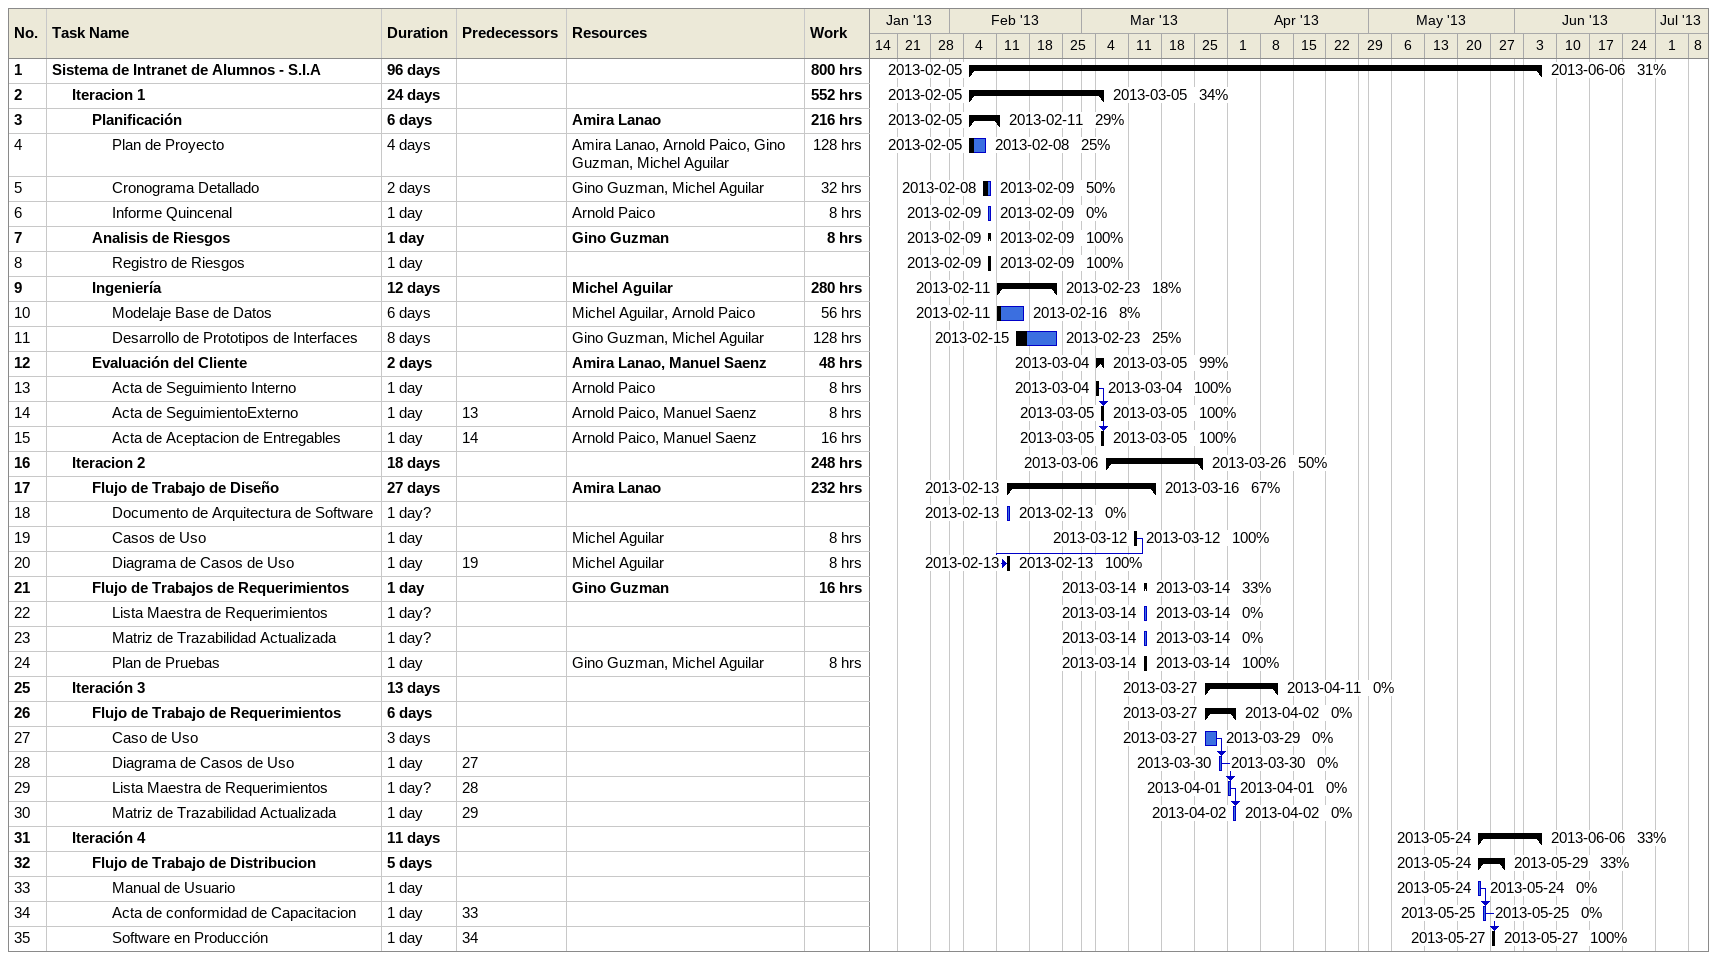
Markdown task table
| ID | Level | Task | Duration | Start | Finish | Predecessors | Resources | % complete | Work (h) |
|---|---|---|---|---|---|---|---|---|---|
| 1 | 1 | **Sistema de Intranet de Alumnos - S.I.A** | 96d | 2013-02-05 | 2013-06-06 |  |  | 31 | 800 |
| 2 | 2 | **Iteracion 1** | 24d | 2013-02-05 | 2013-03-05 |  |  | 34 | 552 |
| 3 | 3 | **Planificación** | 6d | 2013-02-05 | 2013-02-11 |  | Amira Lanao | 29 | 216 |
| 4 | 4 | Plan de Proyecto | 4d | 2013-02-05 | 2013-02-08 |  | Amira Lanao, Arnold Paico, Gino Guzman, Michel Aguilar | 25 | 128 |
| 5 | 4 | Cronograma Detallado | 2d | 2013-02-08 | 2013-02-09 |  | Gino Guzman, Michel Aguilar | 50 | 32 |
| 6 | 4 | Informe Quincenal | 1d | 2013-02-09 | 2013-02-09 |  | Arnold Paico | 0 | 8 |
| 7 | 3 | **Analisis de Riesgos** | 1d | 2013-02-09 | 2013-02-09 |  | Gino Guzman | 100 | 8 |
| 8 | 4 | Registro de Riesgos | 1d | 2013-02-09 | 2013-02-09 |  |  | 100 |  |
| 9 | 3 | **Ingeniería** | 12d | 2013-02-11 | 2013-02-23 |  | Michel Aguilar | 18 | 280 |
| 10 | 4 | Modelaje Base de Datos | 6d | 2013-02-11 | 2013-02-16 |  | Michel Aguilar, Arnold Paico | 8 | 56 |
| 11 | 4 | Desarrollo de Prototipos de Interfaces | 8d | 2013-02-15 | 2013-02-23 |  | Gino Guzman, Michel Aguilar | 25 | 128 |
| 12 | 3 | **Evaluación del Cliente** | 2d | 2013-03-04 | 2013-03-05 |  | Amira Lanao, Manuel Saenz | 99 | 48 |
| 13 | 4 | Acta de Seguimiento Interno | 1d | 2013-03-04 | 2013-03-04 |  | Arnold Paico | 100 | 8 |
| 14 | 4 | Acta de SeguimientoExterno | 1d | 2013-03-05 | 2013-03-05 | 13 | Arnold Paico, Manuel Saenz | 100 | 8 |
| 15 | 4 | Acta de Aceptacion de Entregables | 1d | 2013-03-05 | 2013-03-05 | 14 | Arnold Paico, Manuel Saenz | 100 | 16 |
| 16 | 2 | **Iteracion 2** | 18d | 2013-03-06 | 2013-03-26 |  |  | 50 | 248 |
| 17 | 3 | **Flujo de Trabajo de Diseño** | 27d | 2013-02-13 | 2013-03-16 |  | Amira Lanao | 67 | 232 |
| 18 | 4 | Documento de Arquitectura de Software | 1d? | 2013-02-13 | 2013-02-13 |  |  | 0 |  |
| 19 | 4 | Casos de Uso | 1d | 2013-03-12 | 2013-03-12 |  | Michel Aguilar | 100 | 8 |
| 20 | 4 | Diagrama de Casos de Uso | 1d | 2013-02-13 | 2013-02-13 | 19 | Michel Aguilar | 100 | 8 |
| 21 | 3 | **Flujo de Trabajos de Requerimientos** | 1d | 2013-03-14 | 2013-03-14 |  | Gino Guzman | 33 | 16 |
| 22 | 4 | Lista Maestra de Requerimientos | 1d? | 2013-03-14 | 2013-03-14 |  |  | 0 |  |
| 23 | 4 | Matriz de Trazabilidad Actualizada | 1d? | 2013-03-14 | 2013-03-14 |  |  | 0 |  |
| 24 | 4 | Plan de Pruebas | 1d | 2013-03-14 | 2013-03-14 |  | Gino Guzman, Michel Aguilar | 100 | 8 |
| 25 | 2 | **Iteración 3** | 13d | 2013-03-27 | 2013-04-11 |  |  | 0 |  |
| 26 | 3 | **Flujo de Trabajo de Requerimientos** | 6d | 2013-03-27 | 2013-04-02 |  |  | 0 |  |
| 27 | 4 | Caso de Uso | 3d | 2013-03-27 | 2013-03-29 |  |  | 0 |  |
| 28 | 4 | Diagrama de Casos de Uso | 1d | 2013-03-30 | 2013-03-30 | 27 |  | 0 |  |
| 29 | 4 | Lista Maestra de Requerimientos | 1d? | 2013-04-01 | 2013-04-01 | 28 |  | 0 |  |
| 30 | 4 | Matriz de Trazabilidad Actualizada | 1d | 2013-04-02 | 2013-04-02 | 29 |  | 0 |  |
| 31 | 2 | **Iteración 4** | 11d | 2013-05-24 | 2013-06-06 |  |  | 33 |  |
| 32 | 3 | **Flujo de Trabajo de Distribucion** | 5d | 2013-05-24 | 2013-05-29 |  |  | 33 |  |
| 33 | 4 | Manual de Usuario | 1d | 2013-05-24 | 2013-05-24 |  |  | 0 |  |
| 34 | 4 | Acta de conformidad de Capacitacion | 1d | 2013-05-25 | 2013-05-25 | 33 |  | 0 |  |
| 35 | 4 | Software en Producción | 1d | 2013-05-27 | 2013-05-27 | 34 |  | 100 |  |
